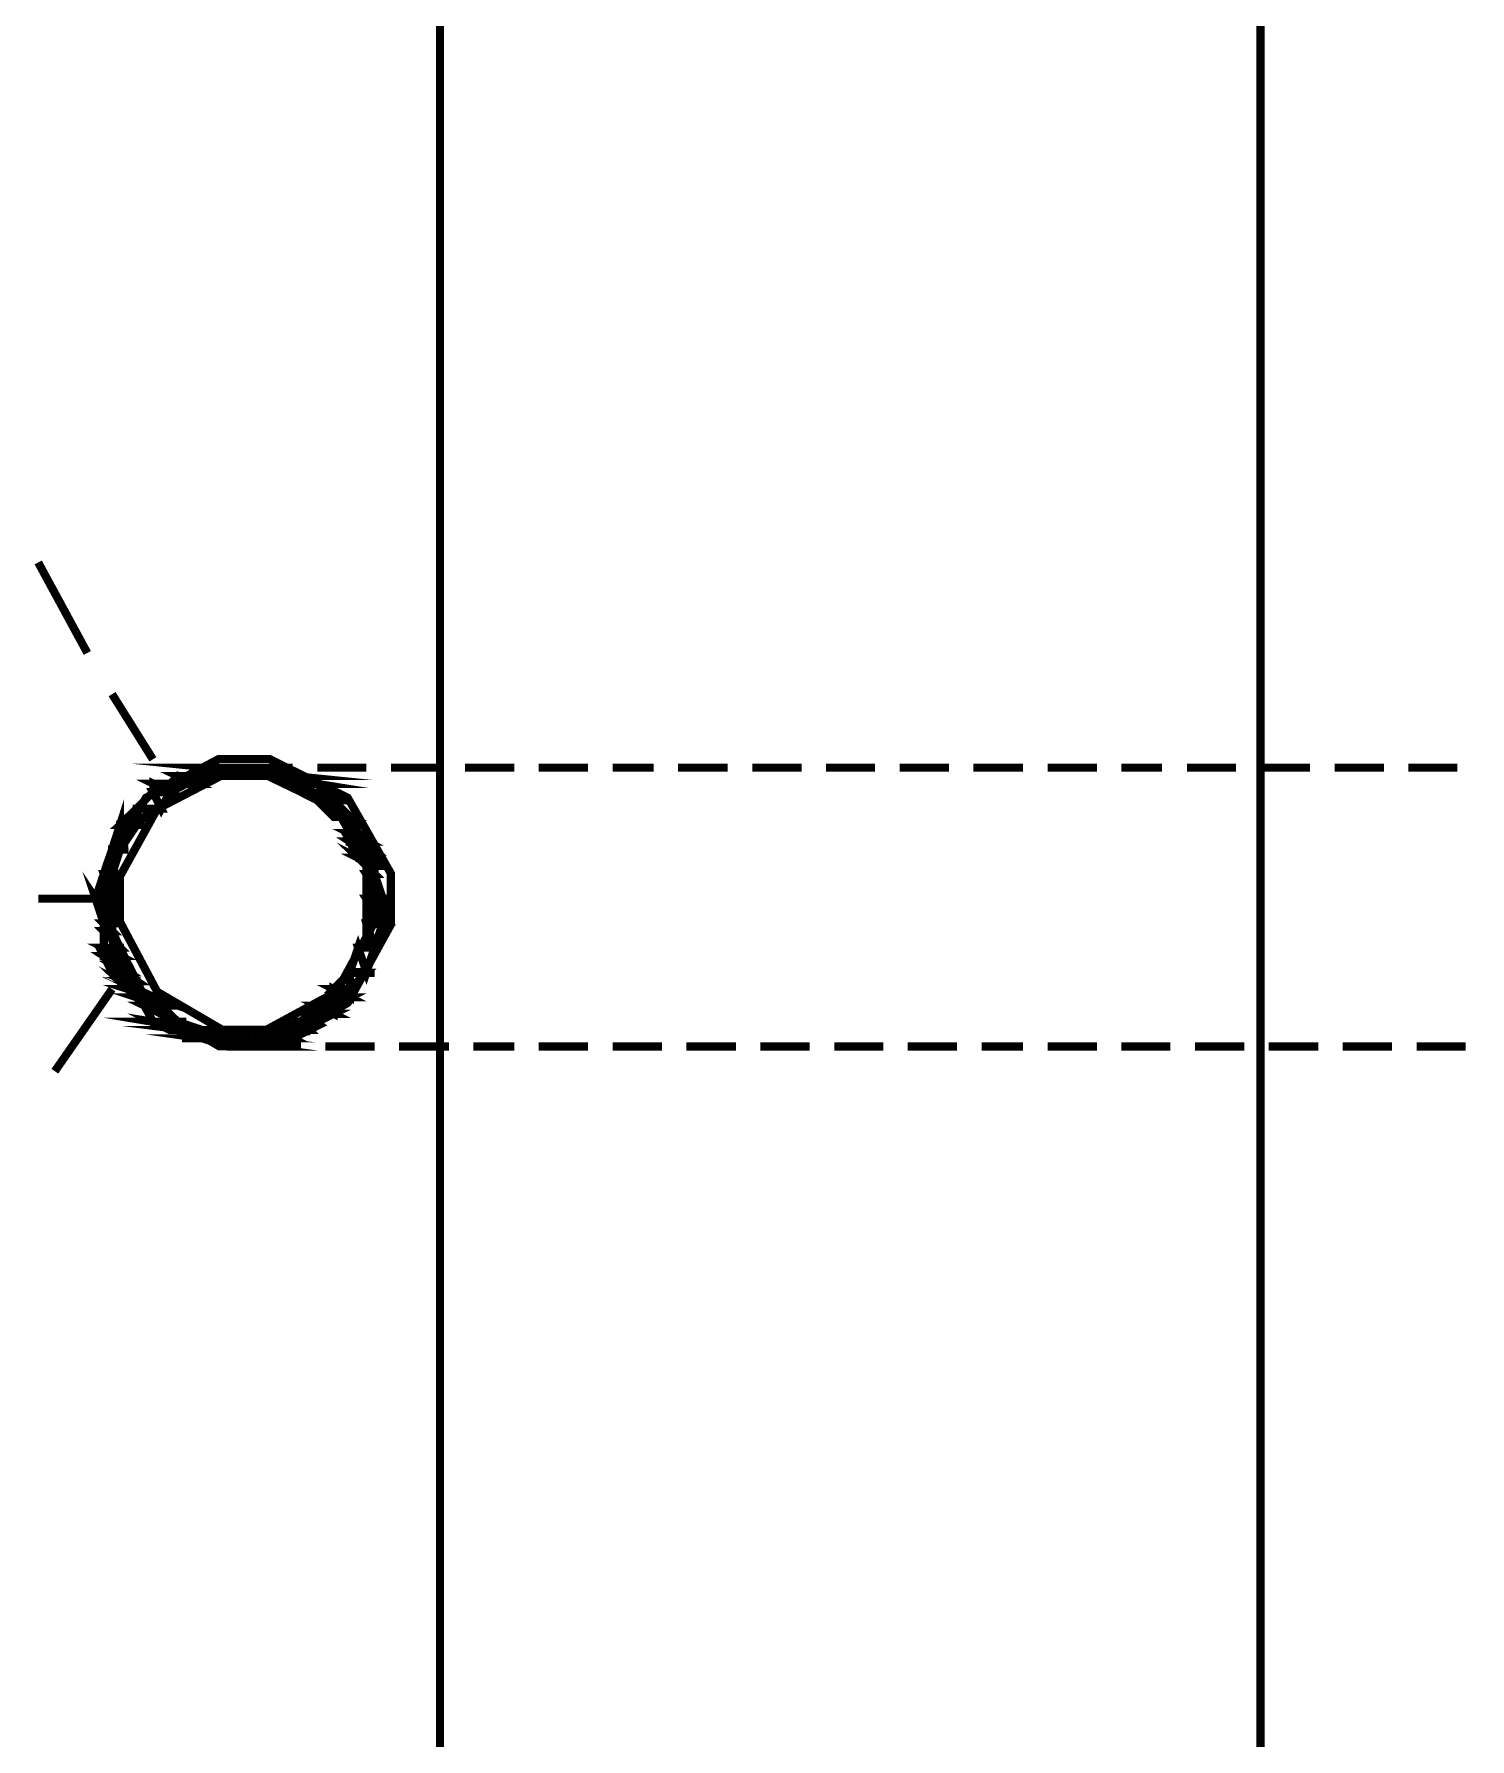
# Model space of a CAD drawing. Header units: metres. Extents: x -593 to 248, y 430 to 1024.
# Drawn here: x 43.08 to 50.5, y 674.62 to 683.43 of the extents above; entities that cross this region are included whole.
import ezdxf

# ---------------------------------------------------------------- set-up
doc = ezdxf.new("R2010")
doc.units = ezdxf.units.M
doc.header["$MEASUREMENT"] = 0
doc.layers.add('C00-00-00-BLACK', color=7, linetype='Continuous')

msp = doc.modelspace()

# ---------------------------------------------------------------- linework, layer by layer
at = {"layer": 'C00-00-00-BLACK', "const_width": 0.0423}
for points in [[(49.422, 636.4464), (49.422, 704.0554)], [(45.18, 640.6424), (45.18, 699.8164)], [(43.103, 680.7004), (43.357, 680.2324)], [(43.485, 680.0194), (43.696, 679.6824)], [(44.164, 679.6394), (44.418, 679.6394)], [(44.546, 679.6394), (44.8, 679.6394)], [(44.926, 679.6394), (45.18, 679.6394)], [(45.31, 679.6394), (45.565, 679.6394)], [(45.691, 679.6394), (45.945, 679.6394)], [(46.072, 679.6394), (46.284, 679.6394)], [(46.411, 679.6394), (46.667, 679.6394)], [(46.795, 679.6394), (47.049, 679.6394)], [(47.175, 679.6394), (47.429, 679.6394)], [(47.556, 679.6394), (47.811, 679.6394)], [(47.937, 679.6394), (48.194, 679.6394)], [(48.321, 679.6394), (48.576, 679.6394)], [(48.702, 679.6394), (48.913, 679.6394)], [(49.041, 679.6394), (49.295, 679.6394)], [(49.422, 679.6394), (49.678, 679.6394)], [(49.805, 679.6394), (50.06, 679.6394)], [(50.186, 679.6394), (50.44, 679.6394)], [(43.103, 678.9614), (43.4, 678.9614)], [(43.189, 678.0694), (43.485, 678.4944)], [(44.164, 678.1974), (44.461, 678.1974)], [(44.587, 678.1974), (44.842, 678.1974)], [(44.969, 678.1974), (45.226, 678.1974)], [(45.352, 678.1974), (45.565, 678.1974)], [(45.691, 678.1974), (45.945, 678.1974)], [(46.072, 678.1974), (46.327, 678.1974)], [(46.453, 678.1974), (46.71, 678.1974)], [(46.836, 678.1974), (47.091, 678.1974)], [(47.218, 678.1974), (47.472, 678.1974)], [(47.598, 678.1974), (47.853, 678.1974)], [(47.98, 678.1974), (48.194, 678.1974)], [(48.321, 678.1974), (48.576, 678.1974)], [(48.702, 678.1974), (48.956, 678.1974)], [(49.083, 678.1974), (49.338, 678.1974)], [(49.464, 678.1974), (49.721, 678.1974)], [(49.847, 678.1974), (50.102, 678.1974)], [(50.229, 678.1974), (50.483, 678.1974)]]:
    msp.add_lwpolyline(points, dxfattribs=at)
for points in [[(44.926, 678.9614), (44.926, 679.0924), (44.703, 679.4834), (44.298, 679.6844), (44.164, 679.6844), (44.037, 679.6844), (43.66, 679.4834), (43.442, 679.0924), (43.442, 678.9614), (43.442, 678.8274), (43.66, 678.4224), (44.037, 678.1994), (44.164, 678.1994), (44.298, 678.1994), (44.703, 678.4224), (44.926, 678.8274), (44.926, 678.9614)], [(44.842, 678.9614), (44.842, 679.0784), (44.645, 679.4254), (44.284, 679.5994), (44.164, 679.5994), (44.053, 679.5994), (43.718, 679.4254), (43.526, 679.0784), (43.526, 678.9614), (43.526, 678.8414), (43.718, 678.4804), (44.053, 678.2844), (44.164, 678.2844), (44.284, 678.2844), (44.645, 678.4804), (44.842, 678.8414), (44.842, 678.9614)], [(44.291, 679.6394), (43.995, 679.6394), (44.418, 679.5964), (44.291, 679.6394)], [(43.868, 679.5554), (43.699, 679.5554), (43.784, 679.5124), (43.868, 679.5554)], [(43.699, 679.5554), (43.784, 679.5124), (43.699, 679.5124), (43.699, 679.5554)], [(43.784, 679.5554), (43.868, 679.5554), (43.739, 679.5554), (43.784, 679.5554)], [(44.037, 679.5964), (43.825, 679.5964), (43.911, 679.5554), (44.037, 679.5964)], [(43.825, 679.5964), (43.911, 679.5554), (43.784, 679.5554), (43.825, 679.5964)], [(43.911, 679.5554), (43.784, 679.5554), (43.868, 679.5554), (43.911, 679.5554)], [(43.868, 679.5964), (44.037, 679.5964), (43.825, 679.5964), (43.868, 679.5964)], [(43.995, 679.6394), (44.418, 679.5964), (43.911, 679.5964), (43.995, 679.6394)], [(43.911, 679.5964), (44.418, 679.5964), (43.868, 679.5964), (43.911, 679.5964)], [(43.868, 679.5964), (44.418, 679.5964), (44.461, 679.5964), (43.868, 679.5964)], [(44.418, 679.5964), (44.461, 679.5964), (43.868, 679.5964), (44.418, 679.5964)], [(44.164, 679.5964), (43.868, 679.5964), (44.037, 679.5964), (44.164, 679.5964)], [(44.418, 679.5964), (43.911, 679.5964), (44.418, 679.5964)], [(44.291, 679.6394), (44.037, 679.6394), (43.995, 679.6394), (44.291, 679.6394)], [(44.122, 679.6394), (44.291, 679.6394), (44.037, 679.6394), (44.122, 679.6394)], [(44.037, 679.6394), (44.291, 679.6394), (44.334, 679.6394), (44.037, 679.6394)], [(44.461, 679.5964), (44.291, 679.5964), (44.546, 679.5554), (44.461, 679.5964)], [(44.418, 679.5964), (44.164, 679.5964), (44.461, 679.5964), (44.418, 679.5964)], [(44.164, 679.5964), (44.461, 679.5964), (44.248, 679.5964), (44.164, 679.5964)], [(44.291, 679.5964), (44.546, 679.5554), (44.376, 679.5554), (44.291, 679.5964)], [(44.461, 679.5964), (44.248, 679.5964), (44.461, 679.5964)], [(44.248, 679.5964), (44.461, 679.5964), (44.291, 679.5964), (44.248, 679.5964)], [(44.418, 679.5554), (44.63, 679.4704), (44.546, 679.4704), (44.418, 679.5554)], [(44.546, 679.5554), (44.418, 679.5554), (44.63, 679.4704), (44.546, 679.5554)], [(44.546, 679.5554), (44.376, 679.5554), (44.546, 679.5554)], [(44.376, 679.5554), (44.546, 679.5554), (44.418, 679.5554), (44.376, 679.5554)], [(43.696, 679.5124), (43.739, 679.4274), (43.612, 679.4274), (43.696, 679.5124)], [(43.784, 679.5124), (43.696, 679.5124), (43.739, 679.4274), (43.784, 679.5124)], [(44.546, 679.4704), (44.714, 679.3854), (44.63, 679.3854), (44.546, 679.4704)], [(44.63, 679.4704), (44.546, 679.4704), (44.714, 679.3854), (44.63, 679.4704)], [(44.546, 679.4704), (44.63, 679.4704), (44.673, 679.4704), (44.546, 679.4704)], [(44.63, 679.4704), (44.673, 679.4704), (44.546, 679.4704), (44.63, 679.4704)], [(44.673, 679.3854), (44.757, 679.3004), (44.714, 679.3004), (44.673, 679.3854)], [(43.526, 679.3434), (43.526, 679.2164), (43.485, 679.2164), (43.526, 679.3434)], [(43.612, 679.4274), (43.612, 679.3434), (43.526, 679.3434), (43.612, 679.4274)], [(43.696, 679.4274), (43.739, 679.4274), (43.612, 679.4274), (43.696, 679.4274)], [(43.696, 679.4274), (43.612, 679.4274), (43.739, 679.4274), (43.696, 679.4274)], [(43.696, 679.4274), (43.612, 679.4274), (43.612, 679.3434), (43.696, 679.4274)], [(44.714, 679.3854), (44.63, 679.3854), (44.714, 679.3854)], [(44.63, 679.3854), (44.714, 679.3854), (44.673, 679.3854), (44.63, 679.3854)], [(44.714, 679.3854), (44.673, 679.3854), (44.757, 679.3004), (44.714, 679.3854)], [(43.485, 679.2164), (43.485, 679.0894), (43.442, 679.0894), (43.485, 679.2164)], [(43.526, 679.3434), (43.612, 679.3434), (43.653, 679.3434), (43.526, 679.3434)], [(43.612, 679.3434), (43.653, 679.3434), (43.526, 679.3434), (43.612, 679.3434)], [(43.612, 679.3434), (43.526, 679.3434), (43.526, 679.2164), (43.612, 679.3434)], [(44.757, 679.3004), (44.714, 679.3004), (44.8, 679.2574), (44.757, 679.3004)], [(44.714, 679.2574), (44.842, 679.1734), (44.757, 679.1734), (44.714, 679.2574)], [(44.714, 679.3004), (44.8, 679.2574), (44.714, 679.2574), (44.714, 679.3004)], [(43.485, 679.2164), (43.526, 679.2164), (43.569, 679.2164), (43.485, 679.2164)], [(43.526, 679.2164), (43.569, 679.2164), (43.485, 679.2164), (43.526, 679.2164)], [(43.526, 679.2164), (43.485, 679.2164), (43.485, 679.0894), (43.526, 679.2164)], [(44.8, 679.2574), (44.714, 679.2574), (44.842, 679.1734), (44.8, 679.2574)], [(44.757, 679.1734), (44.842, 679.1314), (44.8, 679.1314), (44.757, 679.1734)], [(43.442, 679.0894), (43.485, 678.9614), (43.4, 678.9614), (43.442, 679.0894)], [(44.842, 679.1734), (44.757, 679.1734), (44.842, 679.1314), (44.842, 679.1734)], [(44.842, 679.1314), (44.8, 679.1314), (44.842, 679.0894), (44.842, 679.1314)], [(44.8, 679.1314), (44.842, 679.0894), (44.8, 679.0894), (44.8, 679.1314)], [(44.8, 679.0894), (44.884, 678.9614), (44.8, 678.9614), (44.8, 679.0894)], [(43.4, 678.9614), (43.485, 678.8344), (43.442, 678.8344), (43.4, 678.9614)], [(43.485, 679.0894), (43.442, 679.0894), (43.485, 678.9614), (43.485, 679.0894)], [(43.442, 679.0894), (43.485, 679.0894), (43.526, 679.0894), (43.442, 679.0894)], [(43.485, 679.0894), (43.526, 679.0894), (43.442, 679.0894), (43.485, 679.0894)], [(44.842, 679.0894), (44.8, 679.0894), (44.884, 678.9614), (44.842, 679.0894)], [(43.485, 678.9614), (43.4, 678.9614), (43.485, 678.8344), (43.485, 678.9614)], [(43.4, 678.9614), (43.485, 678.9614), (43.526, 678.9614), (43.4, 678.9614)], [(43.485, 678.9614), (43.526, 678.9614), (43.4, 678.9614), (43.485, 678.9614)], [(44.884, 678.9614), (44.8, 678.9614), (44.884, 678.8314), (44.884, 678.9614)], [(44.8, 678.9614), (44.884, 678.8314), (44.8, 678.8314), (44.8, 678.9614)], [(44.8, 678.9614), (44.884, 678.9614), (44.926, 678.9614), (44.8, 678.9614)], [(44.884, 678.9614), (44.926, 678.9614), (44.8, 678.9614), (44.884, 678.9614)], [(44.8, 678.8344), (44.842, 678.7084), (44.8, 678.7084), (44.8, 678.8344)], [(43.442, 678.8344), (43.485, 678.7934), (43.442, 678.7934), (43.442, 678.8344)], [(43.485, 678.8344), (43.442, 678.8344), (43.485, 678.7934), (43.485, 678.8344)], [(43.485, 678.7934), (43.442, 678.7934), (43.526, 678.7084), (43.485, 678.7934)], [(43.442, 678.7934), (43.526, 678.7084), (43.442, 678.7084), (43.442, 678.7934)], [(44.884, 678.8344), (44.8, 678.8344), (44.842, 678.7084), (44.884, 678.8344)], [(44.8, 678.8344), (44.884, 678.8344), (44.926, 678.8344), (44.8, 678.8344)], [(44.884, 678.8344), (44.926, 678.8344), (44.8, 678.8344), (44.884, 678.8344)], [(43.526, 678.7084), (43.442, 678.7084), (43.526, 678.6654), (43.526, 678.7084)], [(43.442, 678.6654), (43.569, 678.5814), (43.485, 678.5814), (43.442, 678.6654)], [(43.442, 678.7084), (43.526, 678.6654), (43.442, 678.6654), (43.442, 678.7084)], [(44.757, 678.7084), (44.8, 678.5814), (44.714, 678.5814), (44.757, 678.7084)], [(44.842, 678.7084), (44.757, 678.7084), (44.8, 678.5814), (44.842, 678.7084)], [(44.8, 678.7084), (44.842, 678.7084), (44.757, 678.7084), (44.8, 678.7084)], [(44.842, 678.7084), (44.8, 678.7084), (44.842, 678.7084)], [(43.526, 678.6654), (43.442, 678.6654), (43.569, 678.5814), (43.526, 678.6654)], [(43.569, 678.6204), (43.485, 678.6204), (43.612, 678.5354), (43.569, 678.6204)], [(43.526, 678.5354), (43.612, 678.4944), (43.569, 678.4944), (43.526, 678.5354)], [(43.485, 678.6204), (43.612, 678.5354), (43.526, 678.5354), (43.485, 678.6204)], [(44.714, 678.5784), (44.714, 678.4944), (44.63, 678.4944), (44.714, 678.5784)], [(43.612, 678.5354), (43.526, 678.5354), (43.612, 678.4944), (43.612, 678.5354)], [(43.612, 678.4944), (43.566, 678.4944), (43.696, 678.4514), (43.612, 678.4944)], [(43.566, 678.4944), (43.696, 678.4514), (43.612, 678.4514), (43.566, 678.4944)], [(44.63, 678.4944), (44.714, 678.4514), (44.63, 678.4514), (44.63, 678.4944)], [(44.714, 678.5784), (44.8, 678.5784), (44.842, 678.5784), (44.714, 678.5784)], [(44.8, 678.5784), (44.842, 678.5784), (44.714, 678.5784), (44.8, 678.5784)], [(44.8, 678.5784), (44.714, 678.5784), (44.714, 678.4944), (44.8, 678.5784)], [(43.696, 678.4514), (43.612, 678.4514), (43.739, 678.4084), (43.696, 678.4514)], [(43.612, 678.4514), (43.739, 678.4084), (43.653, 678.4084), (43.612, 678.4514)], [(43.653, 678.4084), (43.825, 678.3244), (43.696, 678.3244), (43.653, 678.4084)], [(44.546, 678.4084), (44.63, 678.3664), (44.503, 678.3664), (44.546, 678.4084)], [(44.63, 678.4514), (44.63, 678.4084), (44.546, 678.4084), (44.63, 678.4514)], [(44.714, 678.4944), (44.63, 678.4944), (44.714, 678.4514), (44.714, 678.4944)], [(44.714, 678.4514), (44.63, 678.4514), (44.63, 678.4084), (44.714, 678.4514)], [(43.825, 678.3244), (43.699, 678.3244), (43.952, 678.2824), (43.825, 678.3244)], [(43.739, 678.4084), (43.653, 678.4084), (43.825, 678.3244), (43.739, 678.4084)], [(43.699, 678.3244), (43.952, 678.2824), (43.784, 678.2824), (43.699, 678.3244)], [(43.696, 678.3244), (43.825, 678.3244), (43.868, 678.3244), (43.696, 678.3244)], [(43.825, 678.3244), (43.868, 678.3244), (43.696, 678.3244), (43.825, 678.3244)], [(44.461, 678.3244), (44.503, 678.2824), (44.334, 678.2824), (44.461, 678.3244)], [(44.503, 678.3664), (44.546, 678.3244), (44.461, 678.3244), (44.503, 678.3664)], [(44.546, 678.3244), (44.461, 678.3244), (44.503, 678.2824), (44.546, 678.3244)], [(44.63, 678.3664), (44.503, 678.3664), (44.546, 678.3244), (44.63, 678.3664)], [(44.63, 678.4084), (44.546, 678.4084), (44.63, 678.3664), (44.63, 678.4084)], [(44.08, 678.2824), (43.868, 678.2824), (44.207, 678.2394), (44.08, 678.2824)], [(43.952, 678.2394), (44.334, 678.2394), (44.248, 678.1974), (43.952, 678.2394)], [(44.248, 678.1974), (44.08, 678.1974), (43.952, 678.2394), (44.248, 678.1974)], [(43.952, 678.2824), (43.784, 678.2824), (44.037, 678.2824), (43.952, 678.2824)], [(43.784, 678.2824), (44.037, 678.2824), (43.825, 678.2824), (43.784, 678.2824)], [(44.037, 678.2824), (43.825, 678.2824), (44.08, 678.2824), (44.037, 678.2824)], [(43.825, 678.2824), (44.08, 678.2824), (43.868, 678.2824), (43.825, 678.2824)], [(43.868, 678.2824), (44.207, 678.2394), (43.868, 678.2394), (43.868, 678.2824)], [(44.418, 678.2394), (43.868, 678.2394), (44.376, 678.2394), (44.418, 678.2394)], [(43.868, 678.2394), (44.376, 678.2394), (43.952, 678.2394), (43.868, 678.2394)], [(44.334, 678.2394), (44.376, 678.2394), (43.952, 678.2394), (44.334, 678.2394)], [(44.334, 678.2394), (43.952, 678.2394), (44.376, 678.2394), (44.334, 678.2394)], [(44.334, 678.2824), (44.418, 678.2394), (44.207, 678.2394), (44.334, 678.2824)], [(44.503, 678.2824), (44.334, 678.2824), (44.418, 678.2394), (44.503, 678.2824)], [(44.334, 678.2824), (44.464, 678.2824), (44.506, 678.2824), (44.334, 678.2824)], [(44.464, 678.2824), (44.506, 678.2824), (44.334, 678.2824), (44.464, 678.2824)], [(44.248, 678.1974), (44.291, 678.1974), (44.08, 678.1974), (44.248, 678.1974)]]:
    msp.add_lwpolyline(points, close=True, dxfattribs=at)
at = {"layer": 'C00-00-00-BLACK'}
for points in [[(43.825, 679.5964), (43.911, 679.5554), (43.784, 679.5554), (43.825, 679.5964)], [(43.868, 679.5964), (44.037, 679.5964), (43.825, 679.5964), (43.868, 679.5964)], [(44.037, 679.5964), (43.825, 679.5964), (43.911, 679.5554), (44.037, 679.5964)], [(43.911, 679.5964), (44.418, 679.5964), (43.868, 679.5964), (43.911, 679.5964)], [(43.868, 679.5964), (44.418, 679.5964), (44.461, 679.5964), (43.868, 679.5964)], [(44.418, 679.5964), (44.461, 679.5964), (43.868, 679.5964), (44.418, 679.5964)], [(44.164, 679.5964), (43.868, 679.5964), (44.037, 679.5964), (44.164, 679.5964)], [(43.995, 679.6394), (44.418, 679.5964), (43.911, 679.5964), (43.995, 679.6394)], [(44.418, 679.5964), (43.911, 679.5964), (44.418, 679.5964)], [(44.291, 679.6394), (44.037, 679.6394), (43.995, 679.6394), (44.291, 679.6394)], [(44.291, 679.6394), (43.995, 679.6394), (44.418, 679.5964), (44.291, 679.6394)], [(44.122, 679.6394), (44.291, 679.6394), (44.037, 679.6394), (44.122, 679.6394)], [(44.037, 679.6394), (44.291, 679.6394), (44.334, 679.6394), (44.037, 679.6394)], [(44.418, 679.5964), (44.164, 679.5964), (44.461, 679.5964), (44.418, 679.5964)], [(44.164, 679.5964), (44.461, 679.5964), (44.248, 679.5964), (44.164, 679.5964)], [(44.461, 679.5964), (44.248, 679.5964), (44.461, 679.5964)], [(44.248, 679.5964), (44.461, 679.5964), (44.291, 679.5964), (44.248, 679.5964)], [(44.461, 679.5964), (44.291, 679.5964), (44.546, 679.5554), (44.461, 679.5964)], [(44.291, 679.5964), (44.546, 679.5554), (44.376, 679.5554), (44.291, 679.5964)], [(43.696, 679.5124), (43.739, 679.4274), (43.612, 679.4274), (43.696, 679.5124)], [(43.784, 679.5124), (43.696, 679.5124), (43.739, 679.4274), (43.784, 679.5124)], [(43.868, 679.5554), (43.699, 679.5554), (43.784, 679.5124), (43.868, 679.5554)], [(43.699, 679.5554), (43.784, 679.5124), (43.699, 679.5124), (43.699, 679.5554)], [(43.784, 679.5554), (43.868, 679.5554), (43.739, 679.5554), (43.784, 679.5554)], [(43.911, 679.5554), (43.784, 679.5554), (43.868, 679.5554), (43.911, 679.5554)], [(44.546, 679.5554), (44.376, 679.5554), (44.546, 679.5554)], [(44.376, 679.5554), (44.546, 679.5554), (44.418, 679.5554), (44.376, 679.5554)], [(44.546, 679.5554), (44.418, 679.5554), (44.63, 679.4704), (44.546, 679.5554)], [(44.418, 679.5554), (44.63, 679.4704), (44.546, 679.4704), (44.418, 679.5554)], [(43.612, 679.4274), (43.612, 679.3434), (43.526, 679.3434), (43.612, 679.4274)], [(43.696, 679.4274), (43.739, 679.4274), (43.612, 679.4274), (43.696, 679.4274)], [(43.696, 679.4274), (43.612, 679.4274), (43.739, 679.4274), (43.696, 679.4274)], [(43.696, 679.4274), (43.612, 679.4274), (43.612, 679.3434), (43.696, 679.4274)], [(44.546, 679.4704), (44.63, 679.4704), (44.673, 679.4704), (44.546, 679.4704)], [(44.63, 679.4704), (44.673, 679.4704), (44.546, 679.4704), (44.63, 679.4704)], [(44.63, 679.4704), (44.546, 679.4704), (44.714, 679.3854), (44.63, 679.4704)], [(44.546, 679.4704), (44.714, 679.3854), (44.63, 679.3854), (44.546, 679.4704)], [(43.526, 679.3434), (43.526, 679.2164), (43.485, 679.2164), (43.526, 679.3434)], [(43.526, 679.3434), (43.612, 679.3434), (43.653, 679.3434), (43.526, 679.3434)], [(43.612, 679.3434), (43.653, 679.3434), (43.526, 679.3434), (43.612, 679.3434)], [(43.612, 679.3434), (43.526, 679.3434), (43.526, 679.2164), (43.612, 679.3434)], [(44.714, 679.3854), (44.63, 679.3854), (44.714, 679.3854)], [(44.63, 679.3854), (44.714, 679.3854), (44.673, 679.3854), (44.63, 679.3854)], [(44.714, 679.3854), (44.673, 679.3854), (44.757, 679.3004), (44.714, 679.3854)], [(44.673, 679.3854), (44.757, 679.3004), (44.714, 679.3004), (44.673, 679.3854)], [(44.757, 679.3004), (44.714, 679.3004), (44.8, 679.2574), (44.757, 679.3004)], [(44.714, 679.3004), (44.8, 679.2574), (44.714, 679.2574), (44.714, 679.3004)], [(44.8, 679.2574), (44.714, 679.2574), (44.842, 679.1734), (44.8, 679.2574)], [(44.714, 679.2574), (44.842, 679.1734), (44.757, 679.1734), (44.714, 679.2574)], [(43.485, 679.2164), (43.485, 679.0894), (43.442, 679.0894), (43.485, 679.2164)], [(43.485, 679.2164), (43.526, 679.2164), (43.569, 679.2164), (43.485, 679.2164)], [(43.526, 679.2164), (43.569, 679.2164), (43.485, 679.2164), (43.526, 679.2164)], [(43.526, 679.2164), (43.485, 679.2164), (43.485, 679.0894), (43.526, 679.2164)], [(44.842, 679.1734), (44.757, 679.1734), (44.842, 679.1314), (44.842, 679.1734)], [(44.757, 679.1734), (44.842, 679.1314), (44.8, 679.1314), (44.757, 679.1734)], [(43.442, 679.0894), (43.485, 678.9614), (43.4, 678.9614), (43.442, 679.0894)], [(43.442, 679.0894), (43.485, 679.0894), (43.526, 679.0894), (43.442, 679.0894)], [(43.485, 679.0894), (43.526, 679.0894), (43.442, 679.0894), (43.485, 679.0894)], [(43.485, 679.0894), (43.442, 679.0894), (43.485, 678.9614), (43.485, 679.0894)], [(44.842, 679.1314), (44.8, 679.1314), (44.842, 679.0894), (44.842, 679.1314)], [(44.8, 679.1314), (44.842, 679.0894), (44.8, 679.0894), (44.8, 679.1314)], [(44.842, 679.0894), (44.8, 679.0894), (44.884, 678.9614), (44.842, 679.0894)], [(44.8, 679.0894), (44.884, 678.9614), (44.8, 678.9614), (44.8, 679.0894)], [(43.4, 678.9614), (43.485, 678.9614), (43.526, 678.9614), (43.4, 678.9614)], [(43.485, 678.9614), (43.526, 678.9614), (43.4, 678.9614), (43.485, 678.9614)], [(43.485, 678.9614), (43.4, 678.9614), (43.485, 678.8344), (43.485, 678.9614)], [(43.4, 678.9614), (43.485, 678.8344), (43.442, 678.8344), (43.4, 678.9614)], [(44.8, 678.9614), (44.884, 678.9614), (44.926, 678.9614), (44.8, 678.9614)], [(44.884, 678.9614), (44.926, 678.9614), (44.8, 678.9614), (44.884, 678.9614)], [(44.884, 678.9614), (44.8, 678.9614), (44.884, 678.8314), (44.884, 678.9614)], [(44.8, 678.9614), (44.884, 678.8314), (44.8, 678.8314), (44.8, 678.9614)], [(43.485, 678.8344), (43.442, 678.8344), (43.485, 678.7934), (43.485, 678.8344)], [(43.442, 678.8344), (43.485, 678.7934), (43.442, 678.7934), (43.442, 678.8344)], [(43.485, 678.7934), (43.442, 678.7934), (43.526, 678.7084), (43.485, 678.7934)], [(43.442, 678.7934), (43.526, 678.7084), (43.442, 678.7084), (43.442, 678.7934)], [(44.8, 678.8344), (44.884, 678.8344), (44.926, 678.8344), (44.8, 678.8344)], [(44.884, 678.8344), (44.926, 678.8344), (44.8, 678.8344), (44.884, 678.8344)], [(44.884, 678.8344), (44.8, 678.8344), (44.842, 678.7084), (44.884, 678.8344)], [(44.8, 678.8344), (44.842, 678.7084), (44.8, 678.7084), (44.8, 678.8344)], [(43.526, 678.7084), (43.442, 678.7084), (43.526, 678.6654), (43.526, 678.7084)], [(43.442, 678.7084), (43.526, 678.6654), (43.442, 678.6654), (43.442, 678.7084)], [(44.757, 678.7084), (44.8, 678.5814), (44.714, 678.5814), (44.757, 678.7084)], [(44.8, 678.7084), (44.842, 678.7084), (44.757, 678.7084), (44.8, 678.7084)], [(44.842, 678.7084), (44.757, 678.7084), (44.8, 678.5814), (44.842, 678.7084)], [(44.842, 678.7084), (44.8, 678.7084), (44.842, 678.7084)], [(43.526, 678.6654), (43.442, 678.6654), (43.569, 678.5814), (43.526, 678.6654)], [(43.442, 678.6654), (43.569, 678.5814), (43.485, 678.5814), (43.442, 678.6654)], [(43.569, 678.6204), (43.485, 678.6204), (43.612, 678.5354), (43.569, 678.6204)], [(43.485, 678.6204), (43.612, 678.5354), (43.526, 678.5354), (43.485, 678.6204)], [(43.612, 678.5354), (43.526, 678.5354), (43.612, 678.4944), (43.612, 678.5354)], [(43.526, 678.5354), (43.612, 678.4944), (43.569, 678.4944), (43.526, 678.5354)], [(44.714, 678.5784), (44.714, 678.4944), (44.63, 678.4944), (44.714, 678.5784)], [(44.714, 678.5784), (44.8, 678.5784), (44.842, 678.5784), (44.714, 678.5784)], [(44.8, 678.5784), (44.842, 678.5784), (44.714, 678.5784), (44.8, 678.5784)], [(44.8, 678.5784), (44.714, 678.5784), (44.714, 678.4944), (44.8, 678.5784)], [(43.612, 678.4944), (43.566, 678.4944), (43.696, 678.4514), (43.612, 678.4944)], [(43.566, 678.4944), (43.696, 678.4514), (43.612, 678.4514), (43.566, 678.4944)], [(43.696, 678.4514), (43.612, 678.4514), (43.739, 678.4084), (43.696, 678.4514)], [(43.612, 678.4514), (43.739, 678.4084), (43.653, 678.4084), (43.612, 678.4514)], [(44.63, 678.4514), (44.63, 678.4084), (44.546, 678.4084), (44.63, 678.4514)], [(44.714, 678.4944), (44.63, 678.4944), (44.714, 678.4514), (44.714, 678.4944)], [(44.63, 678.4944), (44.714, 678.4514), (44.63, 678.4514), (44.63, 678.4944)], [(44.714, 678.4514), (44.63, 678.4514), (44.63, 678.4084), (44.714, 678.4514)], [(43.739, 678.4084), (43.653, 678.4084), (43.825, 678.3244), (43.739, 678.4084)], [(43.653, 678.4084), (43.825, 678.3244), (43.696, 678.3244), (43.653, 678.4084)], [(44.503, 678.3664), (44.546, 678.3244), (44.461, 678.3244), (44.503, 678.3664)], [(44.546, 678.4084), (44.63, 678.3664), (44.503, 678.3664), (44.546, 678.4084)], [(44.63, 678.3664), (44.503, 678.3664), (44.546, 678.3244), (44.63, 678.3664)], [(44.63, 678.4084), (44.546, 678.4084), (44.63, 678.3664), (44.63, 678.4084)], [(43.696, 678.3244), (43.825, 678.3244), (43.868, 678.3244), (43.696, 678.3244)], [(43.825, 678.3244), (43.868, 678.3244), (43.696, 678.3244), (43.825, 678.3244)], [(43.825, 678.3244), (43.699, 678.3244), (43.952, 678.2824), (43.825, 678.3244)], [(43.699, 678.3244), (43.952, 678.2824), (43.784, 678.2824), (43.699, 678.3244)], [(43.952, 678.2824), (43.784, 678.2824), (44.037, 678.2824), (43.952, 678.2824)], [(43.784, 678.2824), (44.037, 678.2824), (43.825, 678.2824), (43.784, 678.2824)], [(44.037, 678.2824), (43.825, 678.2824), (44.08, 678.2824), (44.037, 678.2824)], [(43.825, 678.2824), (44.08, 678.2824), (43.868, 678.2824), (43.825, 678.2824)], [(44.08, 678.2824), (43.868, 678.2824), (44.207, 678.2394), (44.08, 678.2824)], [(43.868, 678.2824), (44.207, 678.2394), (43.868, 678.2394), (43.868, 678.2824)], [(44.334, 678.2824), (44.418, 678.2394), (44.207, 678.2394), (44.334, 678.2824)], [(44.461, 678.3244), (44.503, 678.2824), (44.334, 678.2824), (44.461, 678.3244)], [(44.334, 678.2824), (44.464, 678.2824), (44.506, 678.2824), (44.334, 678.2824)], [(44.464, 678.2824), (44.506, 678.2824), (44.334, 678.2824), (44.464, 678.2824)], [(44.503, 678.2824), (44.334, 678.2824), (44.418, 678.2394), (44.503, 678.2824)], [(44.546, 678.3244), (44.461, 678.3244), (44.503, 678.2824), (44.546, 678.3244)], [(44.418, 678.2394), (43.868, 678.2394), (44.376, 678.2394), (44.418, 678.2394)], [(43.868, 678.2394), (44.376, 678.2394), (43.952, 678.2394), (43.868, 678.2394)], [(44.334, 678.2394), (44.376, 678.2394), (43.952, 678.2394), (44.334, 678.2394)], [(44.334, 678.2394), (43.952, 678.2394), (44.376, 678.2394), (44.334, 678.2394)], [(44.248, 678.1974), (44.08, 678.1974), (43.952, 678.2394), (44.248, 678.1974)], [(43.952, 678.2394), (44.334, 678.2394), (44.248, 678.1974), (43.952, 678.2394)], [(44.248, 678.1974), (44.291, 678.1974), (44.08, 678.1974), (44.248, 678.1974)]]:
    msp.add_lwpolyline(points, close=True, dxfattribs=at)

doc.saveas('drawing.dxf')
